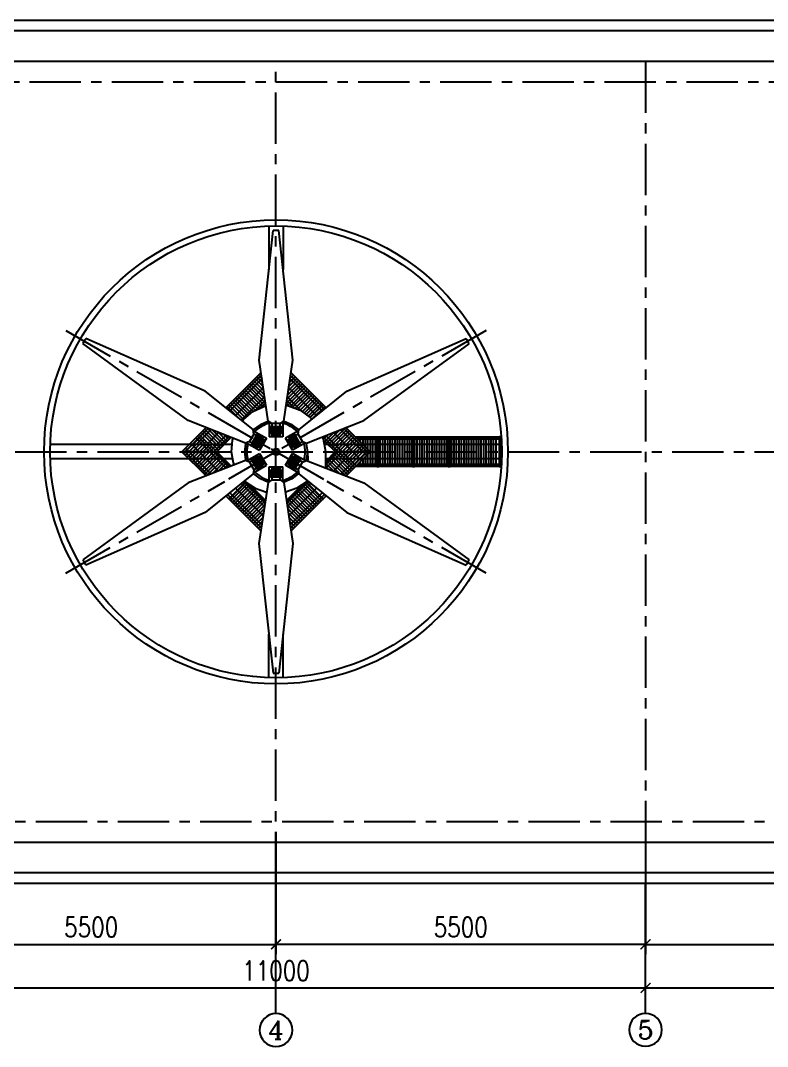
# Model space of a CAD drawing. Extents: x 1427168 to 1936200, y 1176778 to 1377202.
# Drawn here: x 1582186 to 1600377, y 1307472 to 1332450 of the extents above; entities that cross this region are included whole.
import ezdxf
from ezdxf.enums import TextEntityAlignment as Align
from ezdxf.lldxf.tags import DXFTag

# ---------------------------------------------------------------- set-up
doc = ezdxf.new("R2010")
doc.units = 0
doc.header["$LTSCALE"] = 1000
doc.header["$MEASUREMENT"] = 0
doc.linetypes.add('CENTER', pattern=[2, 1.25, -0.25, 0.25, -0.25])
doc.linetypes.add('DOTE', pattern=[2.42, 2, -0.2, 0.02, -0.2])
doc.layers.get('0').update_dxf_attribs({"linetype": 'CONTINUOUS'})
doc.layers.get('DEFPOINTS').update_dxf_attribs({"linetype": 'CONTINUOUS'})
for name, color, linetype in [('01粗实线层', 7, 'CONTINUOUS'), ('07标注层', 3, 'CONTINUOUS'), ('1轮廓实线层', 7, 'CONTINUOUS'), ('2', 2, 'CONTINUOUS'), ('AXIS', 3, 'CONTINUOUS'), ('AXIS_TEXT', 7, 'CONTINUOUS'), ('CENTER', 1, 'ACAD_ISO04W100'), ('DOTE', 1, 'DOTE'), ('粗实线', 7, 'CONTINUOUS'), ('虚线', 6, 'ACAD_ISO02W100')]:
    doc.layers.add(name, color=color, linetype=linetype)
doc.styles.add('COMPLEX', font='COMPLEX')
doc.styles.add('TH_GBDIM', font='romans.shx', dxfattribs={"width": 0.8, "bigfont": 'gbcbig.shx'})
tags = doc.linetypes.add('ACAD_ISO02W100', pattern=[15, 12, -3]).pattern_tags.tags
tags[6:7] = [DXFTag(74, 4), DXFTag(75, 0), DXFTag(340, '0'), DXFTag(46, 1.0), DXFTag(50, 0.0), DXFTag(44, 0.0), DXFTag(45, 0.0)]
tags[4:5] = [DXFTag(74, 4), DXFTag(75, 0), DXFTag(340, '0'), DXFTag(46, 1.0), DXFTag(50, 0.0), DXFTag(44, 0.0), DXFTag(45, 0.0)]
tags = doc.linetypes.add('ACAD_ISO04W100', pattern=[30, 24, -3, 0, -3]).pattern_tags.tags
tags[10:11] = [DXFTag(74, 4), DXFTag(75, 0), DXFTag(340, '0'), DXFTag(46, 1.0), DXFTag(50, 0.0), DXFTag(44, 0.0), DXFTag(45, 0.0)]
tags[8:9] = [DXFTag(74, 4), DXFTag(75, 0), DXFTag(340, '0'), DXFTag(46, 1.0), DXFTag(50, 0.0), DXFTag(44, 0.0), DXFTag(45, 0.0)]
tags[6:7] = [DXFTag(74, 4), DXFTag(75, 0), DXFTag(340, '0'), DXFTag(46, 1.0), DXFTag(50, 0.0), DXFTag(44, 0.0), DXFTag(45, 0.0)]
tags[4:5] = [DXFTag(74, 4), DXFTag(75, 0), DXFTag(340, '0'), DXFTag(46, 1.0), DXFTag(50, 0.0), DXFTag(44, 0.0), DXFTag(45, 0.0)]
doc.dimstyles.new('TH_GBDIM', dxfattribs={"dimscale": 120, "dimtxt": 4, "dimasz": 2, "dimexe": 2, "dimexo": 0, "dimgap": 1.5, "dimtad": 1, "dimdec": 0, "dimzin": 0, "dimtxsty": 'TH_GBDIM', "dimblk": 'ARCHTICK', "dimcen": 2.5, "dimclrd": 130, "dimclre": 130, "dimclrt": 3, "dimazin": 3, "dimtfac": 0.714286, "dimtdec": 0, "dimtmove": 0, "dimatfit": 3, "dimtzin": 0})

# ---------------------------------------------------------------- blocks, each defined once
blk = doc.blocks.new('_ARCHTICK')
at = {"color": 0, "linetype": 'BYBLOCK', "const_width": 0.15}
blk.add_lwpolyline([(-0.5, -0.5), (0.5, 0.5)], dxfattribs=at)
blk = doc.blocks.new('*D406')
at = {"color": 130}
for p, q in [((1579407, 1312700), (1579407, 1309718)), ((1588407, 1312700), (1588407, 1309718)), ((1579407, 1309958), (1588407, 1309958))]:
    blk.add_line(p, q, dxfattribs=at)
at = {"layer": 'DEFPOINTS', "color": 0}
for p in [(1579407, 1312700), (1588407, 1312700), (1588407, 1309958)]:
    blk.add_point(p, dxfattribs=at)
at = {"color": 130, "xscale": 240, "yscale": 240, "zscale": 240, "rotation": 180}
blk.add_blockref('_ARCHTICK', (1579407, 1309958), dxfattribs=at)
at = {"color": 130, "xscale": 240, "yscale": 240, "zscale": 240}
blk.add_blockref('_ARCHTICK', (1588407, 1309958), dxfattribs=at)
at = {"color": 3, "insert": (1583907, 1310378), "char_height": 480, "attachment_point": 5, "style": 'TH_GBDIM'}
blk.add_mtext('{5500}{}{}', dxfattribs=at)
blk = doc.blocks.new('*D407')
at = {"color": 130}
for p, q in [((1588407, 1312700), (1588407, 1309718)), ((1597407, 1312700), (1597407, 1309718)), ((1597407, 1309958), (1588407, 1309958))]:
    blk.add_line(p, q, dxfattribs=at)
at = {"layer": 'DEFPOINTS', "color": 0}
for p in [(1588407, 1312700), (1597407, 1312700), (1588407, 1309958)]:
    blk.add_point(p, dxfattribs=at)
at = {"color": 130, "xscale": 240, "yscale": 240, "zscale": 240, "rotation": 180}
blk.add_blockref('_ARCHTICK', (1588407, 1309958), dxfattribs=at)
at = {"color": 130, "xscale": 240, "yscale": 240, "zscale": 240}
blk.add_blockref('_ARCHTICK', (1597407, 1309958), dxfattribs=at)
at = {"color": 3, "insert": (1592907, 1310378), "char_height": 480, "attachment_point": 5, "style": 'TH_GBDIM'}
blk.add_mtext('{5500}{}{}', dxfattribs=at)
blk = doc.blocks.new('*D408')
at = {"color": 130}
for p, q in [((1597407, 1312700), (1597407, 1309718)), ((1606407, 1312700), (1606407, 1309718)), ((1597407, 1309958), (1606407, 1309958))]:
    blk.add_line(p, q, dxfattribs=at)
at = {"layer": 'DEFPOINTS', "color": 0}
for p in [(1597407, 1312700), (1606407, 1312700), (1606407, 1309958)]:
    blk.add_point(p, dxfattribs=at)
at = {"color": 130, "xscale": 240, "yscale": 240, "zscale": 240, "rotation": 180}
blk.add_blockref('_ARCHTICK', (1597407, 1309958), dxfattribs=at)
at = {"color": 130, "xscale": 240, "yscale": 240, "zscale": 240}
blk.add_blockref('_ARCHTICK', (1606407, 1309958), dxfattribs=at)
at = {"color": 3, "insert": (1601907, 1310378), "char_height": 480, "attachment_point": 5, "style": 'TH_GBDIM'}
blk.add_mtext('{5500}{}{}', dxfattribs=at)
blk = doc.blocks.new('*D410')
at = {"layer": '01粗实线层', "color": 130}
for p, q in [((1579407, 1308876), (1579407, 1309136)), ((1597407, 1308876), (1597407, 1309136)), ((1579407, 1308896), (1597407, 1308896))]:
    blk.add_line(p, q, dxfattribs=at)
at = {"layer": 'DEFPOINTS', "color": 0}
for p in [(1579407, 1308876), (1597407, 1308896), (1597407, 1308876)]:
    blk.add_point(p, dxfattribs=at)
at = {"layer": '01粗实线层', "color": 130, "xscale": 240, "yscale": 240, "zscale": 240, "rotation": 180}
blk.add_blockref('_ARCHTICK', (1579407, 1308896), dxfattribs=at)
at = {"layer": '01粗实线层', "color": 130, "xscale": 240, "yscale": 240, "zscale": 240}
blk.add_blockref('_ARCHTICK', (1597407, 1308896), dxfattribs=at)
at = {"layer": '01粗实线层', "color": 3, "insert": (1588407, 1309316), "char_height": 480, "attachment_point": 5, "style": 'TH_GBDIM'}
blk.add_mtext('{11000}{}{}', dxfattribs=at)
blk = doc.blocks.new('*D411')
at = {"layer": '01粗实线层', "color": 130}
for p, q in [((1597407, 1308876), (1597407, 1309136)), ((1615407, 1308876), (1615407, 1309136)), ((1597407, 1308896), (1615407, 1308896))]:
    blk.add_line(p, q, dxfattribs=at)
at = {"layer": 'DEFPOINTS', "color": 0}
for p in [(1597407, 1308876), (1615407, 1308896), (1615407, 1308876)]:
    blk.add_point(p, dxfattribs=at)
at = {"layer": '01粗实线层', "color": 130, "xscale": 240, "yscale": 240, "zscale": 240, "rotation": 180}
blk.add_blockref('_ARCHTICK', (1597407, 1308896), dxfattribs=at)
at = {"layer": '01粗实线层', "color": 130, "xscale": 240, "yscale": 240, "zscale": 240}
blk.add_blockref('_ARCHTICK', (1615407, 1308896), dxfattribs=at)
at = {"layer": '01粗实线层', "color": 3, "insert": (1606407, 1309316), "char_height": 480, "attachment_point": 5, "style": 'TH_GBDIM'}
blk.add_mtext('{11000}{}{}', dxfattribs=at)
blk = doc.blocks.new('_AXISO')
blk.add_circle((0, 0), 0.5)
at = {"layer": 'AXIS_TEXT', "style": 'COMPLEX', "width": 1.041667}
blk.add_attdef('A', text='', height=0.56, dxfattribs=at).set_placement((-0.25, -0.28), (0.25, -0.28), align=Align.FIT)

msp = doc.modelspace()

# ---------------------------------------------------------------- linework, layer by layer
at = {"color": 2}
for p, q in [((1588040.9, 1323874.8), (1587185.5, 1323019.4)), ((1589629.6, 1323019.2), (1588774.4, 1323874.3)), ((1588050.5, 1323811.4), (1587226.1, 1322987)), ((1589589, 1322986.8), (1588764.9, 1323810.9)), ((1588142.4, 1323200.8), (1587891.6, 1322949.9)), ((1588152, 1323137.3), (1588025.6, 1323010.9)), ((1588739.7, 1323060.5), (1588663.3, 1323136.9)), ((1588856.7, 1323016.5), (1588672.9, 1323200.3)), ((1586702.4, 1322536.3), (1586116.4, 1321950.3)), ((1586754.8, 1322515.7), (1586189.4, 1321950.3)), ((1590625.5, 1321950.2), (1590060.3, 1322515.5)), ((1590698.5, 1321950.3), (1590112.7, 1322536.1)), ((1587259.3, 1322317.6), (1586892, 1321950.3)), ((1587311.7, 1322297), (1586964.9, 1321950.3)), ((1589923.4, 1321949.8), (1589555.7, 1322317.4)), ((1589886.9, 1321913.3), (1589573.5, 1322226.7)), ((1586705.4, 1321361.2), (1586116.4, 1321950.3)), ((1586757.9, 1321381.8), (1586189.4, 1321950.3)), ((1587262.4, 1321579.9), (1586892, 1321950.3)), ((1587314.8, 1321600.4), (1586928.4, 1321986.8)), ((1589850.4, 1321949.8), (1589618, 1321717.3)), ((1589923.4, 1321949.8), (1589618, 1321644.4)), ((1590625.5, 1321950.3), (1590057.1, 1321381.9)), ((1590698.5, 1321950.3), (1590104.5, 1321356.3)), ((1588142.9, 1320699.3), (1587619.4, 1321222.8)), ((1588152.5, 1320762.7), (1587760.1, 1321155.2)), ((1588662.4, 1320762.7), (1589054.8, 1321155.2)), ((1588671.9, 1320699.3), (1589195.4, 1321222.8)), ((1588041.4, 1320025.3), (1587187.9, 1320878.8)), ((1588050.9, 1320088.7), (1587228.5, 1320911.2)), ((1588763.9, 1320088.7), (1589586.4, 1320911.2)), ((1588773.5, 1320025.3), (1589627, 1320878.8))]:
    msp.add_line(p, q, dxfattribs=at)
at = {"color": 3}
for p, q in [((1588789.3, 1323859.5), (1588769.2, 1323839.4)), ((1588136.6, 1323239.3), (1587771, 1323604.9)), ((1588121.6, 1323339.2), (1587813.5, 1323647.3)), ((1588106.5, 1323439.1), (1587855.9, 1323689.8)), ((1588091.5, 1323539), (1587898.3, 1323732.2)), ((1588076.4, 1323638.9), (1587940.7, 1323774.6)), ((1587983.2, 1323817), (1588061.4, 1323738.8)), ((1588052, 1323801), (1588025.6, 1323774.6)), ((1589043.8, 1323604.9), (1588678.8, 1323239.9)), ((1589001.4, 1323647.3), (1588693.9, 1323339.8)), ((1588959, 1323689.8), (1588708.9, 1323439.7)), ((1588916.5, 1323732.2), (1588724, 1323539.6)), ((1588874.1, 1323774.6), (1588739.1, 1323639.6)), ((1588831.7, 1323817), (1588754.1, 1323739.5)), ((1587909, 1322957.9), (1587516.5, 1323350.4)), ((1587967.1, 1322984.5), (1587558.9, 1323392.8)), ((1588025.6, 1323010.9), (1587601.3, 1323435.2)), ((1588068, 1323053.4), (1587643.8, 1323477.6)), ((1588110.4, 1323095.8), (1587686.2, 1323520.1)), ((1588152.9, 1323138.2), (1587728.6, 1323562.5)), ((1589086.3, 1323562.5), (1588662, 1323138.2)), ((1589128.7, 1323520.1), (1588704.4, 1323095.8)), ((1589171.1, 1323477.6), (1588750.1, 1323056.6)), ((1589213.5, 1323435.2), (1588811.7, 1323033.4)), ((1589256, 1323392.8), (1588873.4, 1323010.2)), ((1589298.4, 1323350.4), (1588935.1, 1322987)), ((1587617.7, 1322740), (1587261.9, 1323095.8)), ((1587663.9, 1322778.6), (1587304.3, 1323138.2)), ((1587710.3, 1322817.1), (1587346.8, 1323180.7)), ((1587756.7, 1322855.6), (1587389.2, 1323223.1)), ((1587803, 1322894.1), (1587431.6, 1323265.5)), ((1587850.8, 1322931.2), (1587474, 1323307.9)), ((1589340.8, 1323307.9), (1588996.2, 1322963.4)), ((1589383.2, 1323265.5), (1589043.8, 1322926.1)), ((1589425.7, 1323223.1), (1589095, 1322892.5)), ((1589468.1, 1323180.7), (1589144.4, 1322857)), ((1589510.5, 1323138.2), (1589193.8, 1322821.5)), ((1589552.9, 1323095.8), (1589243.2, 1322786.1)), ((1587520.8, 1322752.1), (1587219.5, 1323053.4)), ((1589595.4, 1323053.4), (1589291.9, 1322749.9)), ((1586964.9, 1321950.3), (1586540.7, 1322374.6)), ((1587007.4, 1321992.7), (1586583.1, 1322417)), ((1587049.8, 1322035.1), (1586625.5, 1322459.4)), ((1587092.2, 1322077.6), (1586667.9, 1322501.8)), ((1587134.6, 1322120), (1586728.7, 1322525.9)), ((1587177.1, 1322162.4), (1586868.4, 1322471.1)), ((1587219.5, 1322204.8), (1587008.1, 1322416.2)), ((1587261.9, 1322247.3), (1587147.8, 1322361.4)), ((1589666.6, 1322361), (1589567.6, 1322261.9)), ((1589806.3, 1322415.8), (1589595.4, 1322204.8)), ((1589946, 1322470.6), (1589637.8, 1322162.4)), ((1590104.5, 1322544.3), (1589680.2, 1322120)), ((1590146.9, 1322501.8), (1589722.6, 1322077.6)), ((1590189.3, 1322459.4), (1589765.1, 1322035.1)), ((1590231.8, 1322417), (1589807.5, 1321992.7)), ((1590274.2, 1322374.6), (1589849.9, 1321950.3)), ((1586583.1, 1322332.1), (1586158.8, 1321907.9)), ((1586625.5, 1322289.7), (1586201.3, 1321865.4)), ((1586667.9, 1322247.3), (1586243.7, 1321823)), ((1586710.4, 1322204.8), (1586286.1, 1321780.6)), ((1586752.8, 1322162.4), (1586328.5, 1321738.2)), ((1586795.2, 1322120), (1586371, 1321695.7)), ((1586922.5, 1321907.9), (1586498.2, 1322332.1)), ((1587304.3, 1322289.7), (1587287.5, 1322306.5)), ((1590316.6, 1322332.1), (1589892.4, 1321907.9)), ((1590359, 1322289.7), (1589934.8, 1321865.4)), ((1590401.5, 1322247.3), (1589977.2, 1321823)), ((1590443.9, 1322204.8), (1590019.6, 1321780.6)), ((1590486.3, 1322162.4), (1590062.1, 1321738.2)), ((1590528.8, 1322120), (1590104.5, 1321695.7)), ((1590339.5, 1322309.2), (1590339.5, 1322309.8)), ((1590399.5, 1322249.2), (1590399.5, 1322309.8)), ((1590399.5, 1322249.2), (1590399.5, 1322309.8)), ((1590459.5, 1322309.8), (1590459.5, 1322189.2)), ((1590519.5, 1322309.8), (1590519.5, 1322129.2)), ((1590579.5, 1322309.8), (1590579.5, 1322069.2)), ((1590639.5, 1322309.8), (1590639.5, 1321589.8)), ((1590699.5, 1322309.8), (1590699.5, 1321589.8)), ((1590759.5, 1322309.8), (1590759.5, 1321589.8)), ((1590819.5, 1322309.8), (1590819.5, 1321589.8)), ((1590879.5, 1322309.8), (1590879.5, 1321589.8)), ((1590939.5, 1322309.8), (1590939.5, 1321589.8)), ((1590999.5, 1322309.8), (1590999.5, 1321589.8)), ((1591059.5, 1322309.8), (1591059.5, 1321589.8)), ((1591119.5, 1322309.8), (1591119.5, 1321589.8)), ((1591179.5, 1322309.8), (1591179.5, 1321589.8)), ((1591239.5, 1322309.8), (1591239.5, 1321589.8)), ((1591299.5, 1322309.8), (1591299.5, 1321589.8)), ((1591359.5, 1322309.8), (1591359.5, 1321589.8)), ((1591419.5, 1322309.8), (1591419.5, 1321589.8)), ((1591479.5, 1322309.8), (1591479.5, 1321589.8)), ((1591539.5, 1322309.8), (1591539.5, 1321589.8)), ((1591599.5, 1322309.8), (1591599.5, 1321589.8)), ((1591659.5, 1322309.8), (1591659.5, 1321589.8)), ((1591719.5, 1322309.8), (1591719.5, 1321589.8)), ((1591779.5, 1322309.8), (1591779.5, 1321589.8)), ((1591839.5, 1322309.8), (1591839.5, 1321589.8)), ((1591899.5, 1322309.8), (1591899.5, 1321589.8)), ((1591959.5, 1322309.8), (1591959.5, 1321589.8)), ((1592019.5, 1322309.8), (1592019.5, 1321589.8)), ((1592079.5, 1322309.8), (1592079.5, 1321589.8)), ((1592139.5, 1322309.8), (1592139.5, 1321589.8)), ((1592199.5, 1322309.8), (1592199.5, 1321589.8)), ((1592259.5, 1322309.8), (1592259.5, 1321589.8)), ((1592319.5, 1322309.8), (1592319.5, 1321589.8)), ((1592379.5, 1322309.8), (1592379.5, 1321589.8)), ((1592439.5, 1322309.8), (1592439.5, 1321589.8)), ((1592499.5, 1322309.8), (1592499.5, 1321589.8)), ((1592559.5, 1322309.8), (1592559.5, 1321589.8)), ((1592619.5, 1322309.8), (1592619.5, 1321589.8)), ((1592679.5, 1322309.8), (1592679.5, 1321589.8)), ((1592739.5, 1322309.8), (1592739.5, 1321589.8)), ((1592799.5, 1322309.8), (1592799.5, 1321589.8)), ((1592859.5, 1322309.8), (1592859.5, 1321589.8)), ((1592919.5, 1322309.8), (1592919.5, 1321589.8)), ((1592979.5, 1322309.8), (1592979.5, 1321589.8)), ((1593039.5, 1322309.8), (1593039.5, 1321589.8)), ((1593099.5, 1322309.8), (1593099.5, 1321589.8)), ((1593159.5, 1322309.8), (1593159.5, 1321589.8)), ((1593219.5, 1322309.8), (1593219.5, 1321589.8)), ((1593279.5, 1322309.8), (1593279.5, 1321589.8)), ((1593339.5, 1322309.8), (1593339.5, 1321589.8)), ((1593399.5, 1322309.8), (1593399.5, 1321589.8)), ((1593459.5, 1322309.8), (1593459.5, 1321589.8)), ((1593519.5, 1322309.8), (1593519.5, 1321589.8)), ((1593579.5, 1322309.8), (1593579.5, 1321589.8)), ((1593639.5, 1322309.8), (1593639.5, 1321589.8)), ((1593699.5, 1322309.8), (1593699.5, 1321589.8)), ((1593759.5, 1322309.8), (1593759.5, 1321589.8)), ((1586837.7, 1322077.6), (1586413.4, 1321653.3)), ((1586880.1, 1322035.1), (1586455.8, 1321610.9)), ((1586922.5, 1321992.7), (1586498.2, 1321568.4)), ((1586964.9, 1321950.3), (1586540.7, 1321526)), ((1587007.4, 1321907.9), (1586583.1, 1321483.6)), ((1587049.8, 1321865.4), (1586625.5, 1321441.2)), ((1589765.6, 1321864.9), (1590189.8, 1321440.7)), ((1589808, 1321907.4), (1590232.3, 1321483.1)), ((1589850.4, 1321949.8), (1590274.7, 1321525.5)), ((1589892.9, 1321992.2), (1590317.1, 1321567.9)), ((1590571.2, 1322077.6), (1590146.9, 1321653.3)), ((1590613.6, 1322035.1), (1590189.3, 1321610.9)), ((1590656, 1321992.7), (1590231.8, 1321568.4)), ((1590759.5, 1321841.6), (1590759.5, 1321589.8)), ((1587092.2, 1321823), (1586667.9, 1321398.7)), ((1587134.6, 1321780.6), (1586710.4, 1321356.3)), ((1587177.1, 1321738.2), (1586861.3, 1321422.4)), ((1587219.5, 1321695.7), (1587001, 1321477.3)), ((1587261.9, 1321653.3), (1587140.7, 1321532.1)), ((1587304.3, 1321610.9), (1587280.4, 1321586.9)), ((1589617.1, 1321674), (1589813.7, 1321477.4)), ((1589638.3, 1321737.6), (1589953.4, 1321422.6)), ((1589680.7, 1321780.1), (1590105, 1321355.8)), ((1589723.2, 1321822.5), (1590147.4, 1321398.2)), ((1590339.5, 1321591.3), (1590339.5, 1321589.8)), ((1590399.5, 1321651.3), (1590399.5, 1321589.8)), ((1590459.5, 1321711.3), (1590459.5, 1321589.8)), ((1590519.5, 1321771.3), (1590519.5, 1321589.8)), ((1590579.5, 1321831.3), (1590579.5, 1321589.8)), ((1590639.5, 1321721.6), (1590639.5, 1321589.8)), ((1590699.5, 1321781.6), (1590699.5, 1321589.8)), ((1589618, 1321588.3), (1589674, 1321532.2)), ((1587672.5, 1321215.4), (1587261.9, 1320804.8)), ((1587722.6, 1321180.6), (1587304.3, 1320762.3)), ((1587771, 1321144.2), (1587346.8, 1320719.9)), ((1587813.5, 1321101.8), (1587389.2, 1320677.5)), ((1589001.4, 1321101.8), (1589425.7, 1320677.5)), ((1589043.8, 1321144.2), (1589468.1, 1320719.9)), ((1589092.2, 1321180.6), (1589510.5, 1320762.3)), ((1589142.4, 1321215.4), (1589552.9, 1320804.8)), ((1590062.1, 1321313.9), (1590062.6, 1321313.4)), ((1587855.9, 1321059.3), (1587431.6, 1320635.1)), ((1587898.3, 1321016.9), (1587474, 1320592.6)), ((1587940.7, 1320974.5), (1587516.5, 1320550.2)), ((1587983.2, 1320932.1), (1587558.9, 1320507.8)), ((1588025.6, 1320889.6), (1587601.3, 1320465.4)), ((1588068, 1320847.2), (1587643.8, 1320422.9)), ((1588746.8, 1320847.2), (1589171.1, 1320422.9)), ((1588789.3, 1320889.6), (1589213.5, 1320465.4)), ((1588831.7, 1320932.1), (1589256, 1320507.8)), ((1588874.1, 1320974.5), (1589298.4, 1320550.2)), ((1588916.5, 1321016.9), (1589340.8, 1320592.6)), ((1588959, 1321059.3), (1589383.2, 1320635.1)), ((1588110.4, 1320804.8), (1587686.2, 1320380.5)), ((1588152.9, 1320762.3), (1587728.6, 1320338.1)), ((1588137.3, 1320661.9), (1587771, 1320295.7)), ((1588662, 1320762.3), (1589086.3, 1320338.1)), ((1588677.5, 1320661.9), (1589043.8, 1320295.7)), ((1588704.4, 1320804.8), (1589128.7, 1320380.5)), ((1588122.3, 1320562), (1587813.5, 1320253.2)), ((1588107.2, 1320462.1), (1587855.9, 1320210.8)), ((1588092.2, 1320362.2), (1587898.3, 1320168.4)), ((1588692.6, 1320562), (1589001.4, 1320253.2)), ((1588707.7, 1320462.1), (1588959, 1320210.8)), ((1588722.7, 1320362.2), (1588916.5, 1320168.4)), ((1588077.1, 1320262.3), (1587940.7, 1320126)), ((1588062, 1320162.4), (1587983.2, 1320083.5)), ((1588737.8, 1320262.3), (1588874.1, 1320126)), ((1588752.8, 1320162.4), (1588831.7, 1320083.5)), ((1588047, 1320062.5), (1588025.6, 1320041.1)), ((1588767.9, 1320062.5), (1588789.3, 1320041.1))]:
    msp.add_line(p, q, dxfattribs=at)
at = {"color": 6}
for p, q in [((1588068, 1323732.2), (1587279.9, 1322944.1)), ((1589535.2, 1322943.9), (1588752.2, 1323726.8)), ((1588096.4, 1323506.1), (1587421.6, 1322831.2)), ((1589393.5, 1322830.9), (1588718.9, 1323505.6)), ((1588129.8, 1323284.8), (1587563.2, 1322718.3)), ((1589043.8, 1322926.1), (1588685.5, 1323284.4)), ((1586824.2, 1322488.4), (1586625.5, 1322289.7)), ((1587007, 1322416.6), (1586752.8, 1322162.4)), ((1587189.8, 1322344.9), (1586880.1, 1322035.1)), ((1590359.6, 1321610.4), (1589625.2, 1322344.7)), ((1590486.8, 1321737.6), (1589808, 1322416.5)), ((1590614.1, 1321864.9), (1589990.8, 1322488.2)), ((1587010.1, 1321480.8), (1586328.5, 1322162.4)), ((1587192.9, 1321552.6), (1586455.8, 1322289.7)), ((1586964.9, 1321950.3), (1586116.4, 1321950.3)), ((1586827.3, 1321409.1), (1586201.3, 1322035.1)), ((1589935.3, 1321864.9), (1589622.7, 1321552.4)), ((1590698.5, 1321950.3), (1589850.4, 1321949.8)), ((1590062.6, 1321737.6), (1589805.5, 1321480.6)), ((1590189.8, 1321610.4), (1589988.3, 1321408.8)), ((1588130.3, 1320615.2), (1587565.6, 1321179.9)), ((1588684.6, 1320615.2), (1589249.3, 1321179.9)), ((1588063.6, 1320172.8), (1587282.3, 1320954.1)), ((1588096.9, 1320394), (1587424, 1321067)), ((1588717.9, 1320394), (1589390.9, 1321067)), ((1588751.2, 1320172.8), (1589532.5, 1320954.1))]:
    msp.add_line(p, q, dxfattribs=at)
at = {"linetype": 'BYBLOCK', "ltscale": 1e-05}
for p, q in [((1588303.2, 1322636.1), (1588218, 1322699.1)), ((1588240, 1322682.9), (1588240, 1322317.7)), ((1588511.6, 1322636.1), (1588597.4, 1322699.5)), ((1588574.8, 1322682.9), (1588574.8, 1322317.7)), ((1587942.7, 1322366.6), (1587814.6, 1322144.6)), ((1587865.6, 1322383.4), (1587853.6, 1322489.4)), ((1587856.7, 1322461.6), (1588172.9, 1322279)), ((1587989.7, 1322339.5), (1587861.6, 1322117.4)), ((1588535.6, 1322560.9), (1588279.2, 1322560.9)), ((1588535.6, 1322506.6), (1588279.2, 1322506.6)), ((1588535.6, 1322463.1), (1588279.2, 1322463.1)), ((1588535.6, 1322408.8), (1588279.2, 1322408.8)), ((1588511.6, 1322375.4), (1588303.2, 1322375.4)), ((1588303.2, 1322375.4), (1588326.7, 1322353.1)), ((1588326.7, 1322353.1), (1588488.2, 1322353.1)), ((1588511.6, 1322375.4), (1588488.2, 1322353.1)), ((1588958.1, 1322461.6), (1588641.9, 1322279)), ((1588953.3, 1322117.4), (1588825.1, 1322339.5)), ((1589000.3, 1322144.6), (1588872.1, 1322366.6)), ((1588949.3, 1322383.4), (1588961.2, 1322488.8)), ((1587761.4, 1322203), (1587664.2, 1322160.6)), ((1587689.3, 1322171.6), (1588005.5, 1321989)), ((1588027.4, 1322317.7), (1587899.2, 1322095.7)), ((1588074.4, 1322290.6), (1587946.2, 1322068.5)), ((1588091.3, 1322253.1), (1587987.2, 1322072.6)), ((1588172.9, 1322279), (1588005.5, 1321989)), ((1588018.2, 1322081.8), (1588098.9, 1322221.6)), ((1588091.3, 1322253.1), (1588098.9, 1322221.6)), ((1588574.8, 1322317.7), (1588240, 1322317.7)), ((1588809.3, 1321989), (1588641.9, 1322279)), ((1588723.5, 1322253.1), (1588715.9, 1322221.6)), ((1588715.9, 1322221.6), (1588796.7, 1322081.8)), ((1588827.7, 1322072.6), (1588723.5, 1322253.1)), ((1588868.6, 1322068.5), (1588740.5, 1322290.6)), ((1588915.6, 1322095.7), (1588787.5, 1322317.7)), ((1589125.6, 1322171.6), (1588809.3, 1321989)), ((1589053.5, 1322203), (1589151.3, 1322160.4)), ((1587689.3, 1321729), (1588005.5, 1321911.6)), ((1587987.2, 1322072.6), (1588018.2, 1322081.8)), ((1588005.5, 1321911.6), (1588172.9, 1321621.6)), ((1588641.9, 1321621.6), (1588809.3, 1321911.6)), ((1588827.7, 1322072.6), (1588796.7, 1322081.8)), ((1589125.6, 1321729), (1588809.3, 1321911.6)), ((1587761.4, 1321697.6), (1587663.6, 1321740.2)), ((1587814.6, 1321756), (1587942.7, 1321534)), ((1587856.7, 1321439), (1588172.9, 1321621.6)), ((1587861.6, 1321783.1), (1587989.7, 1321561.1)), ((1587899.2, 1321804.9), (1588027.4, 1321582.9)), ((1587946.2, 1321832), (1588074.4, 1321610)), ((1587987.2, 1321827.9), (1588091.3, 1321647.5)), ((1587987.2, 1321827.9), (1588018.2, 1321818.8)), ((1588098.9, 1321678.9), (1588018.2, 1321818.8)), ((1588091.3, 1321647.5), (1588098.9, 1321678.9)), ((1588958.1, 1321439), (1588641.9, 1321621.6)), ((1588796.7, 1321818.8), (1588715.9, 1321678.9)), ((1588723.5, 1321647.5), (1588715.9, 1321678.9)), ((1588723.5, 1321647.5), (1588827.7, 1321827.9)), ((1588740.5, 1321610), (1588868.6, 1321832)), ((1588787.5, 1321582.9), (1588915.6, 1321804.9)), ((1588827.7, 1321827.9), (1588796.7, 1321818.8)), ((1588825.1, 1321561.1), (1588953.3, 1321783.1)), ((1588872.1, 1321534), (1589000.3, 1321756)), ((1589053.5, 1321697.6), (1589150.7, 1321739.9)), ((1587865.6, 1321517.1), (1587853.6, 1321411.8)), ((1588240, 1321217.7), (1588240, 1321582.9)), ((1588240, 1321582.9), (1588574.8, 1321582.9)), ((1588279.2, 1321491.7), (1588535.6, 1321491.7)), ((1588279.2, 1321437.5), (1588535.6, 1321437.5)), ((1588279.2, 1321394), (1588535.6, 1321394)), ((1588303.2, 1321525.2), (1588326.7, 1321547.5)), ((1588303.2, 1321525.2), (1588511.6, 1321525.2)), ((1588488.2, 1321547.5), (1588326.7, 1321547.5)), ((1588511.6, 1321525.2), (1588488.2, 1321547.5)), ((1588574.8, 1321217.7), (1588574.8, 1321582.9)), ((1588949.3, 1321517.1), (1588961.3, 1321411.1)), ((1588303.2, 1321264.4), (1588217.4, 1321201)), ((1588279.2, 1321339.7), (1588535.6, 1321339.7)), ((1588511.6, 1321264.4), (1588596.9, 1321201.4))]:
    msp.add_line(p, q, dxfattribs=at)
for points in [[(1588511.6, 1322560.9), (1588511.6, 1322636.1), (1588303.2, 1322636.1), (1588303.2, 1322560.9)], [(1587930.7, 1322345.8), (1587865.6, 1322383.4), (1587761.4, 1322203), (1587826.6, 1322165.4)], [(1588303.2, 1322506.6), (1588303.2, 1322463.1)], [(1588303.2, 1322408.8), (1588303.2, 1322317.7)], [(1588511.6, 1322463.1), (1588511.6, 1322506.6)], [(1588511.6, 1322317.7), (1588511.6, 1322408.8)], [(1588988.3, 1322165.4), (1589053.5, 1322203), (1588949.3, 1322383.4), (1588884.1, 1322345.8)], [(1587873.6, 1322138.2), (1587911.2, 1322116.5)], [(1588015.4, 1322296.9), (1587977.7, 1322318.7)], [(1588141.3, 1322224.2), (1588062.4, 1322269.8)], [(1588752.5, 1322269.8), (1588673.5, 1322224.2)], [(1588837.1, 1322318.7), (1588799.5, 1322296.9)], [(1588903.6, 1322116.5), (1588941.3, 1322138.2)], [(1587958.2, 1322089.3), (1588037.1, 1322043.8)], [(1588037.1, 1321856.8), (1587958.2, 1321811.2)], [(1588777.7, 1322043.8), (1588856.6, 1322089.3)], [(1588856.6, 1321811.2), (1588777.7, 1321856.8)], [(1587826.6, 1321735.2), (1587761.4, 1321697.6), (1587865.6, 1321517.1), (1587930.7, 1321554.8)], [(1587911.2, 1321784.1), (1587873.6, 1321762.4)], [(1587977.7, 1321581.9), (1588015.4, 1321603.6)], [(1588062.4, 1321630.8), (1588141.3, 1321676.4)], [(1588673.5, 1321676.4), (1588752.5, 1321630.8)], [(1588799.5, 1321603.6), (1588837.1, 1321581.9)], [(1588884.1, 1321554.8), (1588949.3, 1321517.1), (1589053.5, 1321697.6), (1588988.3, 1321735.2)], [(1588941.3, 1321762.4), (1588903.6, 1321784.1)], [(1588303.2, 1321582.9), (1588303.2, 1321491.7)], [(1588303.2, 1321437.5), (1588303.2, 1321394)], [(1588511.6, 1321491.7), (1588511.6, 1321582.9)], [(1588511.6, 1321394), (1588511.6, 1321437.5)], [(1588303.2, 1321339.7), (1588303.2, 1321264.4), (1588511.6, 1321264.4), (1588511.6, 1321339.7)]]:
    msp.add_lwpolyline(points, dxfattribs=at)
for centre, start, end in [((1587966.2, 1322353), 330, 150), ((1588279.2, 1322533.7), 90, 270), ((1588279.2, 1322436), 90, 270), ((1588535.6, 1322533.7), 270, 90), ((1588535.6, 1322436), 270, 90), ((1588848.6, 1322353), 30, 210), ((1587838.1, 1322131), 150, 330), ((1587922.7, 1322082.1), 150, 330), ((1588050.9, 1322304.1), 330, 150), ((1588764, 1322304.1), 30, 210), ((1588892.1, 1322082.1), 210, 30), ((1588976.8, 1322131), 210, 30), ((1587922.7, 1321818.5), 30, 210), ((1588892.1, 1321818.5), 330, 150), ((1587838.1, 1321769.6), 30, 210), ((1588050.9, 1321596.4), 210, 30), ((1588764, 1321596.4), 150, 330), ((1588976.8, 1321769.6), 330, 150), ((1587966.2, 1321547.5), 210, 30), ((1588279.2, 1321464.6), 90, 270), ((1588279.2, 1321366.8), 90, 270), ((1588535.6, 1321464.6), 270, 90), ((1588535.6, 1321366.8), 270, 90), ((1588848.6, 1321547.5), 150, 330)]:
    msp.add_arc(centre, 27.1, start, end, dxfattribs=at)
at = {"layer": '01粗实线层', "color": 0}
for p, q in [((1615907.4, 1332450.3), (1560907.4, 1332450.3)), ((1615657.4, 1332200.3), (1561157.4, 1332200.3)), ((1615657.4, 1331450.3), (1561157.4, 1331450.3)), ((1587994.3, 1324184.3), (1588335.6, 1327340.4)), ((1588232.4, 1327450.1), (1588232.4, 1326392.1)), ((1588821.1, 1324184.3), (1588479.9, 1327340.4)), ((1588582.4, 1327450.1), (1588582.4, 1326386.7)), ((1586679.6, 1323425.6), (1583775.7, 1324708.1)), ((1590135.6, 1323425.1), (1593039.5, 1324707.6)), ((1586266.1, 1322709.5), (1583703.5, 1324583.1)), ((1590549, 1322709), (1593111.6, 1324582.6)), ((1588218, 1322699.1), (1587994.3, 1324184.3)), ((1588597.4, 1322699.5), (1588821.1, 1324184.3)), ((1587853.6, 1322489.4), (1586679.6, 1323425.6)), ((1588961.2, 1322488.8), (1590135.6, 1323425.1)), ((1587664.2, 1322160.6), (1586266.1, 1322709.5)), ((1589151.3, 1322160.4), (1590549, 1322709)), ((1587342.5, 1322125.3), (1582910.3, 1322125.3)), ((1593904.6, 1322125.3), (1589589.9, 1322125.3)), ((1587358.5, 1321775.3), (1582910.1, 1321775.3)), ((1587663.6, 1321740.2), (1586265.9, 1321191.6)), ((1589150.7, 1321739.9), (1590548.7, 1321191.1)), ((1593904.7, 1321775.3), (1589618, 1321775.3)), ((1587853.6, 1321411.8), (1586679.3, 1320475.5)), ((1588961.3, 1321411.1), (1590135.3, 1320475)), ((1586265.9, 1321191.6), (1583703.2, 1319318)), ((1588217.4, 1321201), (1587993.7, 1319716.3)), ((1588596.9, 1321201.4), (1588820.6, 1319716.3)), ((1590548.7, 1321191.1), (1593111.3, 1319317.5)), ((1586679.3, 1320475.5), (1583775.4, 1319193)), ((1590135.3, 1320475), (1593039.2, 1319192.5)), ((1587993.7, 1319716.3), (1588335, 1316560.2)), ((1588820.6, 1319716.3), (1588479.3, 1316560.2)), ((1588232.4, 1316450.5), (1588232.4, 1317508.5)), ((1588582.4, 1316450.5), (1588582.4, 1317513.9)), ((1561157.4, 1312450.3), (1615657.4, 1312450.3)), ((1615657.4, 1311700.3), (1561157.4, 1311700.3)), ((1560907.4, 1311450.3), (1615907.4, 1311450.3))]:
    msp.add_line(p, q, dxfattribs=at)
for radius in [5647.5, 5500]:
    msp.add_circle((1588407.4, 1321947.7), radius, dxfattribs=at)
for centre, start, end in [((1588407.4, 1323941.2), 88.77855, 91.21127), ((1586683.3, 1322945.7), 148.77855, 151.21127), ((1590131.6, 1322945.7), 28.77855, 31.21127), ((1586683.3, 1320954.8), 208.77855, 211.21127), ((1590131.6, 1320954.8), 328.77855, 331.21127), ((1588407.4, 1319959.4), 268.77855, 271.21127)]:
    msp.add_arc(centre, 3400, start, end, dxfattribs=at)
at = {"layer": '07标注层', "color": 1}
for p, q in [((1587987.6, 1322390), (1587814.7, 1322090.6)), ((1588072.2, 1322341.1), (1587899.4, 1322041.7)), ((1587934.6, 1322371.3), (1588005.4, 1322330.4)), ((1587934.6, 1322371.3), (1588100.1, 1322275.7)), ((1588578.3, 1322533.7), (1588232.6, 1322533.7)), ((1588578.3, 1322436), (1588232.6, 1322436)), ((1588279.2, 1322570.2), (1588279.2, 1322488.6)), ((1588279.2, 1322570.2), (1588279.2, 1322379.1)), ((1588535.6, 1322570.2), (1588535.6, 1322488.6)), ((1588535.6, 1322570.2), (1588535.6, 1322379.1)), ((1588880.2, 1322371.3), (1588714.7, 1322275.7)), ((1588913.5, 1322045.2), (1588740.6, 1322344.5)), ((1588880.2, 1322371.3), (1588809.5, 1322330.4)), ((1588998.1, 1322094.1), (1588825.3, 1322393.4)), ((1587806.4, 1322149.2), (1587877.2, 1322108.4)), ((1587806.4, 1322149.2), (1587971.9, 1322053.7)), ((1589008.4, 1322149.2), (1588842.9, 1322053.7)), ((1589008.4, 1322149.2), (1588937.7, 1322108.4)), ((1587806.4, 1321751.3), (1587971.9, 1321846.9)), ((1587901.4, 1321855.4), (1588074.2, 1321556)), ((1588742.6, 1321559.5), (1588915.5, 1321858.8)), ((1589008.4, 1321751.3), (1588842.9, 1321846.9)), ((1587806.4, 1321751.3), (1587877.2, 1321792.2)), ((1587816.7, 1321806.5), (1587989.6, 1321507.2)), ((1587934.6, 1321529.3), (1588100.1, 1321624.8)), ((1588880.2, 1321529.3), (1588714.7, 1321624.8)), ((1588827.3, 1321510.6), (1589000.1, 1321810)), ((1589008.4, 1321751.3), (1588937.7, 1321792.2)), ((1587934.6, 1321529.3), (1588005.4, 1321570.1)), ((1588236.6, 1321464.6), (1588582.3, 1321464.6)), ((1588236.6, 1321366.8), (1588582.3, 1321366.8)), ((1588279.2, 1321330.3), (1588279.2, 1321521.4)), ((1588279.2, 1321330.3), (1588279.2, 1321412)), ((1588535.6, 1321330.3), (1588535.6, 1321521.4)), ((1588535.6, 1321330.3), (1588535.6, 1321412)), ((1588880.2, 1321529.3), (1588809.5, 1321570.1))]:
    msp.add_line(p, q, dxfattribs=at)
at = {"layer": '07标注层', "color": 6}
for p, q in [((1593837.5, 1322309.8), (1590339, 1322309.8)), ((1593840.7, 1322258.2), (1590390.6, 1322258.2)), ((1593840.6, 1321641.4), (1590389.5, 1321641.4)), ((1593837.4, 1321589.8), (1590337.9, 1321589.8))]:
    msp.add_line(p, q, dxfattribs=at)
at = {"layer": '07标注层', "color": 3}
msp.add_line((1593759.5, 1321950.3), (1593707.9, 1321950.3), dxfattribs=at)
at = {"layer": '07标注层', "color": 6}
for points in [[(1587612.8, 1322733), (1587256, 1323089.9), (1587219.5, 1323053.4), (1587520.8, 1322752.1)], [(1589236.3, 1322791.1), (1589547, 1323101.7), (1589510.5, 1323138.2), (1589193.8, 1322821.5)], [(1587679.2, 1321210.2), (1587267.9, 1320798.8), (1587304.3, 1320762.3), (1587722.6, 1321180.6)], [(1589135.6, 1321210.2), (1589547, 1320798.8), (1589510.5, 1320762.3), (1589092.2, 1321180.6)]]:
    msp.add_lwpolyline(points, dxfattribs=at)
at = {"layer": '07标注层', "color": 2}
for points in [[(1590911.8, 1321589.8), (1590911.8, 1322309.8), (1590860.2, 1322309.8), (1590860.2, 1321589.8)], [(1591781.8, 1321589.8), (1591781.8, 1322309.8), (1591730.2, 1322309.8), (1591730.2, 1321589.8)], [(1592651.8, 1321589.8), (1592651.8, 1322309.8), (1592600.2, 1322309.8), (1592600.2, 1321589.8)], [(1593893.9, 1321591.1), (1593893.9, 1322311.1), (1593842.3, 1322311.1), (1593842.3, 1321591.1)]]:
    msp.add_lwpolyline(points, close=True, dxfattribs=at)
at = {"layer": '1轮廓实线层'}
for p in [(1588994.3, 1322964.8), (1589280.5, 1322740.8)]:
    msp.add_line(p, (1589243.8, 1322785.7), dxfattribs=at)
at = {"layer": '2', "color": 2}
for p, q in [((1587281.7, 1321587.4), (1586918.8, 1321950.3)), ((1589894.6, 1321951.7), (1589617.1, 1321674)), ((1588146.5, 1320722.6), (1587634.4, 1321234.7)), ((1588668.4, 1320722.6), (1589180.5, 1321234.7))]:
    msp.add_line(p, q, dxfattribs=at)
at = {"layer": 'AXIS', "color": 3, "linetype": 'BYBLOCK'}
for p, q in [((1588407.4, 1308272.2), (1588407.4, 1311450.3)), ((1597407.4, 1308277.4), (1597407.4, 1311455.4))]:
    msp.add_line(p, q, dxfattribs=at)
at = {"layer": 'CENTER', "ltscale": 3}
for p, q in [((1587799.4, 1322291.3), (1587837.4, 1322291.3)), ((1587818.4, 1322310.3), (1587818.4, 1322272.3)), ((1588409, 1321950.3), (1588292, 1322017.8))]:
    msp.add_line(p, q, dxfattribs=at)
at = {"layer": 'DOTE', "linetype": 'CENTER'}
for p, q in [((1588407.4, 1311450.3), (1588407.4, 1331450.3)), ((1597407.4, 1331450.3), (1597407.4, 1311450.3)), ((1615657.4, 1330950.3), (1561157.4, 1330950.3)), ((1583289.1, 1324905.4), (1589656.7, 1321229)), ((1593525.8, 1324905.4), (1587158.2, 1321229)), ((1558057.4, 1321950.3), (1615657.4, 1321950.3)), ((1583289.1, 1318995.2), (1587158.2, 1321229)), ((1593525.8, 1318995.2), (1589656.7, 1321229)), ((1558557.4, 1312950.3), (1615657.4, 1312950.3))]:
    msp.add_line(p, q, dxfattribs=at)
at = {"layer": '粗实线'}
for p, q in [((1588407.4, 1323101), (1588408.6, 1323101.1)), ((1587618.1, 1322740.5), (1587843.9, 1322928.1)), ((1587843.9, 1322928.1), (1588113.4, 1323051.6)), ((1588113.4, 1323051.6), (1588163.6, 1323060)), ((1588654.3, 1323077.3), (1588709.1, 1323072)), ((1588709.1, 1323072), (1588994.3, 1322964.8)), ((1587588.3, 1322698.3), (1587618.1, 1322740.5)), ((1588027.8, 1322610.5), (1587870, 1322489.3)), ((1587870, 1322489.3), (1588027.8, 1322610.5)), ((1588211.7, 1322686.6), (1588027.8, 1322610.5)), ((1588027.8, 1322610.5), (1588211.7, 1322686.6)), ((1588211.7, 1322686.6), (1588231.4, 1322689.2)), ((1588219.7, 1322687.7), (1588211.7, 1322686.6)), ((1588583.9, 1322689.6), (1588606.3, 1322686.6)), ((1588606.3, 1322686.6), (1588595.7, 1322688)), ((1588790.1, 1322610.5), (1588606.3, 1322686.6)), ((1588606.3, 1322686.6), (1588790.1, 1322610.5)), ((1588948, 1322489.3), (1588790.1, 1322610.5)), ((1588790.1, 1322610.5), (1588948, 1322489.3)), ((1587449.7, 1322500.6), (1587450.6, 1322503.1)), ((1587855.4, 1322472.8), (1587869.2, 1322490.7)), ((1587870, 1322489.3), (1587862.5, 1322479.6)), ((1587862.5, 1322479.6), (1587870, 1322489.3)), ((1587869.2, 1322490.7), (1587862.7, 1322482.2)), ((1588952.2, 1322481.5), (1588947.2, 1322488)), ((1588947.2, 1322488), (1588959.3, 1322472.2)), ((1588948, 1322489.3), (1588959.6, 1322474.2)), ((1588948, 1322489.3), (1588959.6, 1322474.2)), ((1587327.2, 1321949.7), (1587351.8, 1322233)), ((1587351.8, 1322233), (1587367.3, 1322275.2)), ((1587672.7, 1322147.6), (1587646.7, 1321950.3)), ((1587646.7, 1321950.3), (1587672.7, 1322147.6)), ((1587671.9, 1322148.9), (1587679.5, 1322167.3)), ((1587675, 1322156.4), (1587671.9, 1322148.9)), ((1587675.4, 1322154.2), (1587672.7, 1322147.6)), ((1587672.7, 1322147.6), (1587675.4, 1322154.2)), ((1587748.8, 1322331.4), (1587747.6, 1322328.6)), ((1587747.6, 1322328.6), (1587748.8, 1322331.4)), ((1589068.7, 1322332.1), (1589069.2, 1322331.4)), ((1589068.7, 1322332.1), (1589069.2, 1322331.4)), ((1589135.9, 1322167.1), (1589144.5, 1322146.2)), ((1589137.5, 1322166.4), (1589145.3, 1322147.6)), ((1589137.5, 1322166.4), (1589145.3, 1322147.6)), ((1589144.5, 1322146.2), (1589140.4, 1322156.1)), ((1589145.3, 1322147.6), (1589171.3, 1321950.3)), ((1589568, 1322261.2), (1589544.6, 1322313.1)), ((1589618, 1321951.2), (1589568, 1322261.2)), ((1587376.9, 1321673.1), (1587327.2, 1321949.7)), ((1587646.7, 1321950.3), (1587672.7, 1321753)), ((1587672.7, 1321753), (1587646.7, 1321950.3)), ((1589171.3, 1321950.3), (1589145.3, 1321753)), ((1589171.3, 1321950.3), (1589145.3, 1321753)), ((1589171.3, 1321950.3), (1589179.2, 1321743.9)), ((1589179.2, 1321743.9), (1589171.3, 1321950.3)), ((1589618, 1321554.2), (1589618, 1321951.2)), ((1587395, 1321634.8), (1587376.9, 1321673.1)), ((1587670.3, 1321754.3), (1587674.4, 1321744.5)), ((1587679, 1321733.5), (1587670.3, 1321754.3)), ((1587672.7, 1321753), (1587681.1, 1321732.5)), ((1587681.1, 1321732.5), (1587672.7, 1321753)), ((1589143, 1321751.6), (1589135.4, 1321733.3)), ((1589145.3, 1321753), (1589137.5, 1321734.2)), ((1589145.3, 1321753), (1589137.5, 1321734.2)), ((1589139.9, 1321744.2), (1589143, 1321751.6)), ((1589179.5, 1321739.2), (1589179.2, 1321743.9)), ((1587495.7, 1321422.3), (1587495.1, 1321423.5)), ((1587748.5, 1321569.9), (1587748.8, 1321569.1)), ((1587748.8, 1321569.1), (1587748.5, 1321569.9)), ((1587867.6, 1321412.6), (1587855.5, 1321428.4)), ((1587855.7, 1321429.9), (1587870, 1321411.3)), ((1587870, 1321411.3), (1587855.7, 1321429.9)), ((1587862.7, 1321419), (1587867.6, 1321412.6)), ((1588027.8, 1321290.1), (1587870, 1321411.3)), ((1588027.8, 1321290.1), (1587870, 1321411.3)), ((1588948, 1321411.3), (1588790.1, 1321290.1)), ((1588948, 1321411.3), (1588790.1, 1321290.1)), ((1588959.4, 1321427.8), (1588945.7, 1321409.9)), ((1588945.7, 1321409.9), (1588952.2, 1321418.4)), ((1588959.6, 1321426.3), (1588948, 1321411.3)), ((1588959.6, 1321426.3), (1588948, 1321411.3)), ((1587673.6, 1321214), (1587646.1, 1321246.3)), ((1587673.6, 1321214), (1587896.9, 1321061.9)), ((1588211.7, 1321214), (1588027.8, 1321290.1)), ((1588211.7, 1321214), (1588027.8, 1321290.1)), ((1588208.6, 1321214), (1588219.2, 1321212.6)), ((1588230.9, 1321211), (1588208.6, 1321214)), ((1588231.4, 1321211.4), (1588211.7, 1321214)), ((1588231.4, 1321211.4), (1588211.7, 1321214)), ((1588603.2, 1321214), (1588583.4, 1321211.4)), ((1588606.3, 1321214), (1588583.9, 1321211)), ((1588606.3, 1321214), (1588583.9, 1321211)), ((1588595.1, 1321212.9), (1588603.2, 1321214)), ((1588790.1, 1321290.1), (1588606.3, 1321214)), ((1588790.1, 1321290.1), (1588606.3, 1321214)), ((1589141.2, 1321214), (1588917.9, 1321061.9)), ((1589141.2, 1321214), (1589168.8, 1321246.3)), ((1587896.9, 1321061.9), (1588148.5, 1320975.3)), ((1588148.5, 1320975.3), (1588183.1, 1320973.1)), ((1588666.3, 1320975.3), (1588631.8, 1320973.1)), ((1588917.9, 1321061.9), (1588666.3, 1320975.3))]:
    msp.add_line(p, q, dxfattribs=at)
at = {"layer": '粗实线', "color": 0}
for centre, radius in [((1587818.4, 1322291.3), 11), ((1588408.8, 1321950.4), 82.3), ((1588408.8, 1321950.4), 63.4)]:
    msp.add_circle(centre, radius, dxfattribs=at)
for start, end in [(103.7272, 135.53609), (43.6627, 76.53071), (164.87185, 196.3373), (343.53374, 16.46626), (219.91838, 256.2728), (283.46929, 316.3373)]:
    msp.add_arc((1588409, 1321950.3), 712, start, end, dxfattribs=at)
at = {"layer": '粗实线'}
for points in [[(1589179.5, 1321739.2), (1589178.8, 1321735.2), (1589178.1, 1321731.2), (1589177.4, 1321727.2)], [(1589177.7, 1321729.3), (1589178.3, 1321732.6), (1589178.9, 1321735.9), (1589179.5, 1321739.2)], [(1589179.5, 1321739.2), (1589179.4, 1321740.8), (1589179.3, 1321742.4), (1589179.2, 1321743.9)]]:
    msp.add_open_spline(points, degree=3, dxfattribs=at)
at = {"layer": '虚线', "color": 1, "linetype": 'CENTER', "ltscale": 10}
msp.add_line((1589697.4, 1321950.3), (1589748.5, 1321950.3), dxfattribs=at)

# ---------------------------------------------------------------- block references
at = {"layer": 'AXIS'}
ref = msp.add_blockref('_AXISO', (1588407.4, 1307872.2), dxfattribs=dict(at, xscale=-800, yscale=800, zscale=800))
ref.add_attrib('A', '4', dxfattribs={"layer": 'AXIS_TEXT', "height": 448, "style": 'COMPLEX'}).set_placement((1588407.4, 1307648.2), align=Align.CENTER)
ref = msp.add_blockref('_AXISO', (1597407.4, 1307877.4), dxfattribs=dict(at, xscale=-800, yscale=800, zscale=800))
ref.add_attrib('A', '5', dxfattribs={"layer": 'AXIS_TEXT', "height": 448, "style": 'COMPLEX'}).set_placement((1597407.4, 1307653.4), align=Align.CENTER)

# ---------------------------------------------------------------- dimensions: what is measured, and where the dimension line sits
for base, p1, p2, picture, middle in [((1588407.4, 1309957.9), (1579407.4, 1312700.3), (1588407.4, 1312700.3), '*D406', (1583907.4, 1310377.9)), ((1606407.4, 1309957.9), (1597407.4, 1312700.3), (1606407.4, 1312700.3), '*D408', (1601907.4, 1310377.9))]:
    dim = msp.add_linear_dim(base=base, p1=p1, p2=p2, text='{5500}{}{}', dimstyle='TH_GBDIM', override={"dimgap": 1.5, "dimtad": 1, "dimjust": 0, "dimdec": 0, "dimlfac": 1, "dimse1": 0, "dimse2": 0, "dimsd1": 0, "dimsd2": 0})
    dim.commit()
    dim.dimension.update_dxf_attribs({"geometry": picture, "text_midpoint": middle})
dim = msp.add_linear_dim(base=(1588407.4, 1309957.9), p1=(1597407.4, 1312700.3), p2=(1588407.4, 1312700.3), angle=180, text='{5500}{}{}', dimstyle='TH_GBDIM', override={"dimgap": 1.5, "dimtad": 1, "dimjust": 0, "dimdec": 0, "dimlfac": 1, "dimse1": 0, "dimse2": 0, "dimsd1": 0, "dimsd2": 0})
dim.commit()
dim.dimension.update_dxf_attribs({"geometry": '*D407', "text_midpoint": (1592907.4, 1310377.9)})
at = {"layer": '01粗实线层', "color": 0}
for base, p1, p2, picture, middle in [((1597407.4, 1308895.9), (1579407.4, 1308876.5), (1597407.4, 1308876.5), '*D410', (1588407.4, 1309315.9)), ((1615407.4, 1308895.9), (1597407.4, 1308876.5), (1615407.4, 1308876.5), '*D411', (1606407.4, 1309315.9))]:
    dim = msp.add_linear_dim(base=base, p1=p1, p2=p2, text='{11000}{}{}', dimstyle='TH_GBDIM', override={"dimgap": 1.5, "dimtad": 1, "dimjust": 0, "dimdec": 0, "dimlfac": 1, "dimse1": 0, "dimse2": 0, "dimsd1": 0, "dimsd2": 0}, dxfattribs=at)
    dim.commit()
    dim.dimension.update_dxf_attribs({"geometry": picture, "text_midpoint": middle})

doc.saveas('drawing.dxf')
